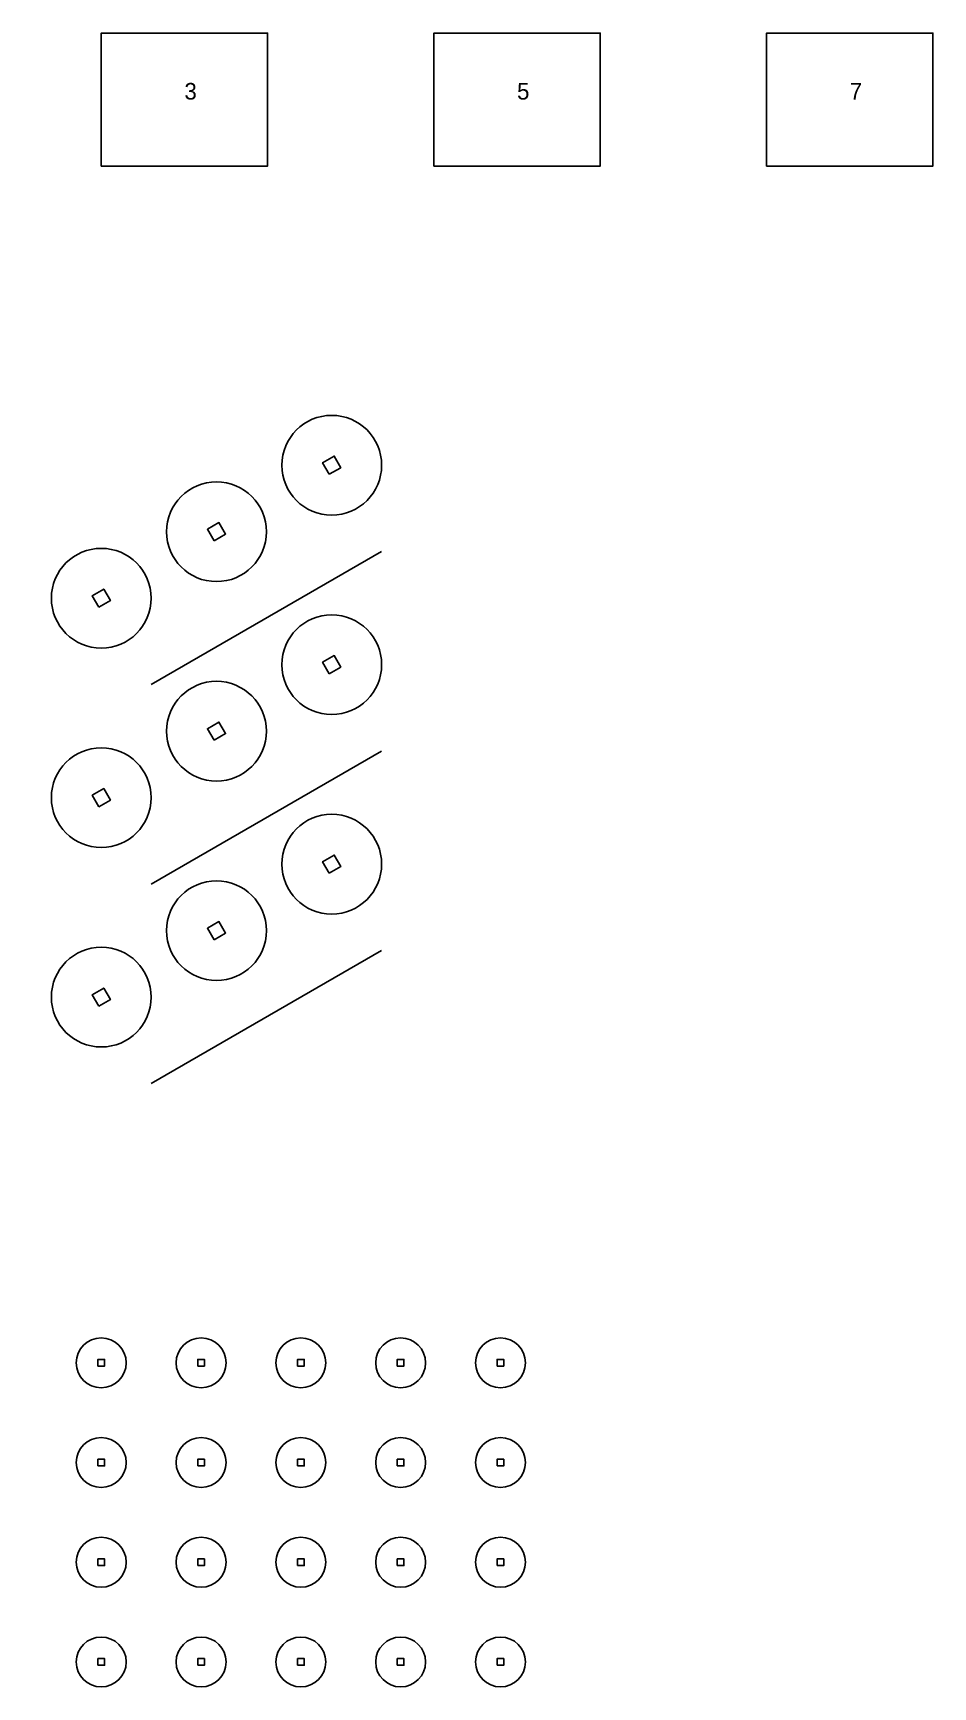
# Model space of a CAD drawing. Header units: metres. Extents: x -102 to 50, y -2 to 98.
# Drawn here: x -4.1 to 50, y -1.5 to 98 of the extents above; entities outside this region: 1.
import ezdxf

# ---------------------------------------------------------------- set-up
doc = ezdxf.new("R2010")
doc.units = ezdxf.units.M
for name, color, linetype in [('EDIFICIOS', 7, 'Continuous'), ('MOBILIARIO', 7, 'Continuous'), ('VEGETACION', 7, 'Continuous')]:
    doc.layers.add(name, color=color, linetype=linetype)

# ---------------------------------------------------------------- blocks, each defined once
blk = doc.blocks.new('ARBOL')
blk.add_lwpolyline([(-0.2, -0.2), (0.2, -0.2), (0.2, 0.2), (-0.2, 0.2)], close=True)
blk.add_circle((0, 0), 1.5)
blk = doc.blocks.new('GRUPO_ARBOLES')
at = {"layer": 'MOBILIARIO'}
blk.add_line((0, -3), (8, -3), dxfattribs=at)
for p in [(0, 0), (4, 0), (8, 0)]:
    blk.add_blockref('ARBOL', p)
blk = doc.blocks.new('EDIF_TIPO')
blk.add_lwpolyline([(0, 0), (10, 0), (10, 8), (0, 8)], close=True)
blk.add_attdef('PLANTAS', (5, 4), '', height=1)

msp = doc.modelspace()

# ---------------------------------------------------------------- block references
at = {"layer": 'EDIFICIOS'}
for p, values in [((0, 90), {'PLANTAS': '3'}), ((20, 90), {'PLANTAS': '5'}), ((40, 90), {'PLANTAS': '7'})]:
    msp.add_blockref('EDIF_TIPO', p, dxfattribs=at).add_auto_attribs(values)
at = {"layer": 'VEGETACION', "xscale": 2, "yscale": 2, "rotation": 30}
for p in [(0, 64), (0, 52), (0, 40)]:
    msp.add_blockref('GRUPO_ARBOLES', p, dxfattribs=at)
at = {"layer": 'VEGETACION'}
for p in [(0, 18), (6, 18), (12, 18), (18, 18), (24, 18), (0, 12), (6, 12), (12, 12), (18, 12), (24, 12), (0, 6), (6, 6), (12, 6), (18, 6), (24, 6), (0, 0), (6, 0), (12, 0), (18, 0), (24, 0)]:
    msp.add_blockref('ARBOL', p, dxfattribs=at)
at = {"layer": 'VEGETACION', "extrusion": (0, 0, -1)}
msp.add_blockref('ARBOL', (100, 0), dxfattribs=at)

doc.saveas('drawing.dxf')
